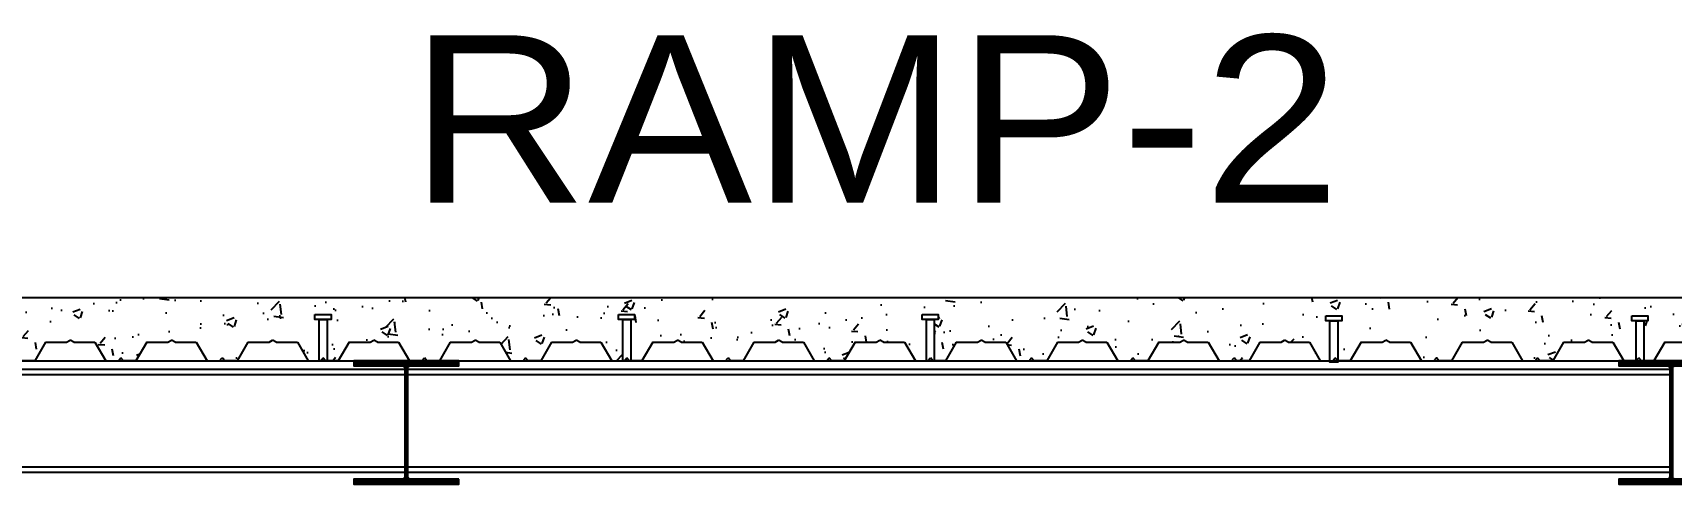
# Model space of a CAD drawing. Header units: millimetres. Extents: x 2148 to 2681, y 758 to 986.
# Drawn here: x 2212.832 to 2214.775, y 855.343 to 855.878 of the extents above; entities that cross this region are included whole.
import ezdxf

# ---------------------------------------------------------------- set-up
doc = ezdxf.new("R2010")
doc.units = ezdxf.units.MM
doc.layers.add('D', color=1, linetype='Continuous')
doc.layers.add('HATCH', color=8, linetype='Continuous')
doc.styles.add('MMTX$0$ESMX$0$X-OPTA1D', font='x-opta1d')
pattern_1 = [(50, (179.72162, -681.11497), (0.0910923345, -0.0079695428), [0.009525, -0.104775]), (355, (179.72162, -681.11497), (-0.017621413, 0.0955283214), [0.00762, -0.08382]), (100.451, (179.72921, -681.11564), (0.0734712508, 0.087558344), [0.008095, -0.089045]), (46.1842, (179.72162, -681.08957), (0.1355395204, -0.021021164), [0.0142875, -0.1571625]), (96.6356, (179.73291, -681.09132), (0.118702117, 0.123712778), [0.0121425, -0.1335675]), (351.184, (179.72162, -681.08957), (0.118702303, 0.123712559), [0.01143, -0.12573]), (21, (179.73432, -681.09592), (0.07580744, -0.0511327593), [0.009525, -0.104775]), (326, (179.73432, -681.09592), (0.0309010142, 0.092093983), [0.00762, -0.08382]), (71.4514, (179.740635, -681.10018), (0.1067082454, 0.040961429), [0.008095, -0.089045]), (37.5, (179.721617, -681.114972), (0.00154430163, 0.04227751944), [0, -0.082804, 0, -0.08509, 0, -0.0841375]), (7.5, (179.721617, -681.114972), (0.03340983126, 0.0500902874), [0, -0.048514, 0, -0.080899, 0, -0.0320675]), (327.5, (179.693296, -681.114972), (0.0677952976, -0.002864372), [0, -0.03175, 0, -0.09906, 0, -0.131445]), (317.5, (179.680596, -681.11497), (0.0740645907, 0.0127132455), [0, -0.041275, 0, -0.065786, 0, -0.093345])]

msp = doc.modelspace()

# ---------------------------------------------------------------- hatches: boundary and pattern name
at = {"layer": 'D'}
h = msp.add_hatch(dxfattribs=at)
h.set_pattern_fill('AR-CONC', color=256, scale=0.0005, style=0)
h.set_pattern_definition(pattern_1)
h.paths.add_polyline_path([(2213.1670638, 855.5441272), (2213.1860707, 855.5441272), (2213.1860707, 855.538074), (2213.1814737, 855.538074), (2213.1814737, 855.4891525), (2213.1947031, 855.4891525), (2213.2075636, 855.5113239), (2213.2325636, 855.5113239), (2213.2368769, 855.5136725), (2213.2411903, 855.5113239), (2213.2661903, 855.5113239), (2213.2790508, 855.4891525), (2213.2939088, 855.4891525), (2213.2968804, 855.4924305), (2213.299852, 855.4891525), (2213.31471, 855.4891525), (2213.3275705, 855.5113239), (2213.3525705, 855.5113239), (2213.3568839, 855.5136725), (2213.3611972, 855.5113239), (2213.3861972, 855.5113239), (2213.3990577, 855.4891525), (2213.4139157, 855.4891525), (2213.4168873, 855.4924305), (2213.4198589, 855.4891525), (2213.4347169, 855.4891525), (2213.4475774, 855.5113239), (2213.4491151, 855.5113239), (2213.4491151, 855.5641525), (2212.0650969, 855.5641525, 0.209109325), (2212.0041986, 855.6377857), (2212.0041986, 855.5056419), (2212.0074944, 855.5113239), (2212.0324944, 855.5113239), (2212.0368078, 855.5136725), (2212.0411211, 855.5113239), (2212.0661211, 855.5113239), (2212.0789816, 855.4891525), (2212.0938396, 855.4891525), (2212.0968112, 855.4924305), (2212.0997828, 855.4891525), (2212.1146408, 855.4891525), (2212.1275013, 855.5113239), (2212.1525013, 855.5113239), (2212.1568147, 855.5136725), (2212.161128, 855.5113239), (2212.186128, 855.5113239), (2212.1989885, 855.4891525), (2212.2138465, 855.4891525), (2212.2168181, 855.4924305), (2212.2197897, 855.4891525), (2212.2346477, 855.4891525), (2212.2475082, 855.5113239), (2212.2725082, 855.5113239), (2212.2768216, 855.5136725), (2212.281135, 855.5113239), (2212.306135, 855.5113239), (2212.3189955, 855.4891525), (2212.3319871, 855.4891525), (2212.3319871, 855.538074), (2212.3270154, 855.538074), (2212.3270154, 855.5441272), (2212.3460222, 855.5441272), (2212.3460222, 855.538074), (2212.3414253, 855.538074), (2212.3414253, 855.4891525), (2212.3546547, 855.4891525), (2212.3675152, 855.5113239), (2212.3925152, 855.5113239), (2212.3968285, 855.5136725), (2212.4011419, 855.5113239), (2212.4261419, 855.5113239), (2212.4390024, 855.4891525), (2212.4538604, 855.4891525), (2212.456832, 855.4924305), (2212.4598036, 855.4891525), (2212.4746616, 855.4891525), (2212.4875221, 855.5113239), (2212.5125221, 855.5113239), (2212.5168354, 855.5136725), (2212.5211488, 855.5113239), (2212.5461488, 855.5113239), (2212.5590093, 855.4891525), (2212.5738673, 855.4891525), (2212.5768389, 855.4924305), (2212.5798105, 855.4891525), (2212.5946685, 855.4891525), (2212.607529, 855.5113239), (2212.632529, 855.5113239), (2212.6368423, 855.5136725), (2212.6411557, 855.5113239), (2212.6661557, 855.5113239), (2212.6790162, 855.4891525), (2212.6920079, 855.4891525), (2212.6920079, 855.538074), (2212.6870362, 855.538074), (2212.6870362, 855.5441272), (2212.706043, 855.5441272), (2212.706043, 855.538074), (2212.7014461, 855.538074), (2212.7014461, 855.4891525), (2212.7146754, 855.4891525), (2212.7275359, 855.5113239), (2212.7525359, 855.5113239), (2212.7568493, 855.5136725), (2212.7611626, 855.5113239), (2212.7861626, 855.5113239), (2212.7990231, 855.4891525), (2212.8138811, 855.4891525), (2212.8168527, 855.4924305), (2212.8198243, 855.4891525), (2212.8346823, 855.4891525), (2212.8475428, 855.5113239), (2212.8725428, 855.5113239), (2212.8768562, 855.5136725), (2212.8811695, 855.5113239), (2212.9061695, 855.5113239), (2212.91903, 855.4891525), (2212.933888, 855.4891525), (2212.9368596, 855.4924305), (2212.9398312, 855.4891525), (2212.9546892, 855.4891525), (2212.9675497, 855.5113239), (2212.9925497, 855.5113239), (2212.9968631, 855.5136725), (2213.0011765, 855.5113239), (2213.0261765, 855.5113239), (2213.039037, 855.4891525), (2213.053895, 855.4891525), (2213.0568666, 855.4924305), (2213.0598382, 855.4891525), (2213.0746962, 855.4891525), (2213.0875567, 855.5113239), (2213.1125567, 855.5113239), (2213.11687, 855.5136725), (2213.1211834, 855.5113239), (2213.1461834, 855.5113239), (2213.1590439, 855.4891525), (2213.1720356, 855.4891525), (2213.1720356, 855.538074), (2213.1670638, 855.538074)])
h = msp.add_hatch(dxfattribs=at)
h.set_pattern_fill('AR-CONC', color=256, scale=0.0005, style=0)
h.set_pattern_definition(pattern_1)
h.paths.add_polyline_path([(2214.827393, 855.5641525), (2213.4491151, 855.5641525), (2213.4491151, 855.5113239), (2213.4725774, 855.5113239), (2213.4768908, 855.5136725), (2213.4812041, 855.5113239), (2213.5062041, 855.5113239), (2213.5190646, 855.4891525), (2213.5320563, 855.4891525), (2213.5320563, 855.538074), (2213.5270846, 855.538074), (2213.5270846, 855.5441272), (2213.5460914, 855.5441272), (2213.5460914, 855.538074), (2213.5414945, 855.538074), (2213.5414945, 855.4891525), (2213.5547238, 855.4891525), (2213.5675843, 855.5113239), (2213.5925843, 855.5113239), (2213.5968977, 855.5136725), (2213.601211, 855.5113239), (2213.626211, 855.5113239), (2213.6390715, 855.4891525), (2213.6539295, 855.4891525), (2213.6569011, 855.4924305), (2213.6598727, 855.4891525), (2213.6747307, 855.4891525), (2213.6875912, 855.5113239), (2213.7125912, 855.5113239), (2213.7169046, 855.5136725), (2213.721218, 855.5113239), (2213.746218, 855.5113239), (2213.7590785, 855.4891525), (2213.7739365, 855.4891525), (2213.7769081, 855.4924305), (2213.7798797, 855.4891525), (2213.7947377, 855.4891525), (2213.8075982, 855.5113239), (2213.8325982, 855.5113239), (2213.8369115, 855.5136725), (2213.8412249, 855.5113239), (2213.8662249, 855.5113239), (2213.8790854, 855.4891525), (2213.8920771, 855.4891525), (2213.8920771, 855.538074), (2213.8871053, 855.538074), (2213.8871053, 855.5441272), (2213.9061122, 855.5441272), (2213.9061122, 855.538074), (2213.9015152, 855.538074), (2213.9015152, 855.4891525), (2213.9147446, 855.4891525), (2213.9276051, 855.5113239), (2213.9526051, 855.5113239), (2213.9569184, 855.5136725), (2213.9612318, 855.5113239), (2213.9862318, 855.5113239), (2213.9990923, 855.4891525), (2214.0139503, 855.4891525), (2214.0169219, 855.4924305), (2214.0198935, 855.4891525), (2214.0347515, 855.4891525), (2214.047612, 855.5113239), (2214.072612, 855.5113239), (2214.0769254, 855.5136725), (2214.0812387, 855.5113239), (2214.1062387, 855.5113239), (2214.1190992, 855.4891525), (2214.1339572, 855.4891525), (2214.1369288, 855.4924305), (2214.1399004, 855.4891525), (2214.1547584, 855.4891525), (2214.1676189, 855.5113239), (2214.1926189, 855.5113239), (2214.1969323, 855.5136725), (2214.2012456, 855.5113239), (2214.2262456, 855.5113239), (2214.2391061, 855.4891525), (2214.2539641, 855.4891525), (2214.2569357, 855.4924305), (2214.2599073, 855.4891525), (2214.2747653, 855.4891525), (2214.2876258, 855.5113239), (2214.3126258, 855.5113239), (2214.3169392, 855.5136725), (2214.3212525, 855.5113239), (2214.3462525, 855.5113239), (2214.359113, 855.4891525), (2214.3706189, 855.4891525), (2214.3706189, 855.536435), (2214.3656472, 855.536435), (2214.3656472, 855.5424882), (2214.384654, 855.5424882), (2214.384654, 855.536435), (2214.3800571, 855.536435), (2214.3800571, 855.4891525), (2214.3947722, 855.4891525), (2214.4076328, 855.5113239), (2214.4326328, 855.5113239), (2214.4369461, 855.5136725), (2214.4412595, 855.5113239), (2214.4662595, 855.5113239), (2214.47912, 855.4891525), (2214.493978, 855.4891525), (2214.4969496, 855.4924305), (2214.4999212, 855.4891525), (2214.5147792, 855.4891525), (2214.5276397, 855.5113239), (2214.5526397, 855.5113239), (2214.556953, 855.5136725), (2214.5612664, 855.5113239), (2214.5862664, 855.5113239), (2214.5991269, 855.4891525), (2214.6139849, 855.4891525), (2214.6169565, 855.4924305), (2214.6199281, 855.4891525), (2214.6347861, 855.4891525), (2214.6476466, 855.5113239), (2214.6726466, 855.5113239), (2214.6769599, 855.5136725), (2214.6812733, 855.5113239), (2214.7062733, 855.5113239), (2214.7191338, 855.4891525), (2214.7336113, 855.4891525), (2214.7336113, 855.536435), (2214.7286396, 855.536435), (2214.7286396, 855.5424882), (2214.7476464, 855.5424882), (2214.7476464, 855.536435), (2214.7430495, 855.536435), (2214.7430495, 855.4891525), (2214.754793, 855.4891525), (2214.7676535, 855.5113239), (2214.7926535, 855.5113239), (2214.7969669, 855.5136725), (2214.8012802, 855.5113239), (2214.827393, 855.5113239)])
at = {"layer": 'HATCH', "ltscale": 0.5, "extrusion": (-2.95994e-09, 2.54479e-10, 1)}
h = msp.add_hatch(dxfattribs=at)
h.set_pattern_fill('ANSI31', color=256, scale=0.006173, style=0)
h.set_pattern_definition([(44.9999999998, (51435.8237426, 2552.13009695), (-0.000545595188539, 0.000545595188543), [])])
edge = h.paths.add_edge_path()
edge.add_line((2213.3378119, 855.3489201), (2213.2795987, 855.3489201))
edge.add_arc((2213.2795987, 855.3513273), 0.0024072, 174.0972671, 269.9999999, ccw=False)
edge.add_line((2213.2772043, 855.3515748), (2213.2772043, 855.4803251))
edge.add_arc((2213.2795987, 855.4805726), 0.0024072, 89.6345545, 185.9027327, ccw=False)
edge.add_line((2213.2796141, 855.4829798), (2213.3378119, 855.4829798))
edge.add_line((2213.3378119, 855.4829798), (2213.3378119, 855.4891525))
edge.add_line((2213.3378119, 855.4891525), (2213.2130597, 855.4891525))
edge.add_line((2213.2130597, 855.4891525), (2213.2130597, 855.4829798))
edge.add_line((2213.2130597, 855.4829798), (2213.2710882, 855.4829798))
edge.add_arc((2213.2711036, 855.4805726), 0.0024072, -4.2920935, 90.3654451, ccw=False)
edge.add_line((2213.273504, 855.4803925), (2213.273504, 855.3515074))
edge.add_arc((2213.2711036, 855.3513273), 0.0024072, -89.9999996, 4.2920936, ccw=False)
edge.add_line((2213.2711036, 855.3489201), (2213.2130597, 855.3489201))
edge.add_line((2213.2130597, 855.3489201), (2213.2130597, 855.3427474))
edge.add_line((2213.2130597, 855.3427474), (2213.3378119, 855.3427474))
edge.add_line((2213.3378119, 855.3427474), (2213.3378119, 855.3489201))
h = msp.add_hatch(dxfattribs=at)
h.set_pattern_fill('ANSI31', color=256, scale=0.006173, style=0)
h.set_pattern_definition([(44.9999999998, (51437.3237655, 2552.13009695), (-0.000545595188539, 0.000545595188543), [])])
edge = h.paths.add_edge_path()
edge.add_line((2214.8378349, 855.3489201), (2214.7796217, 855.3489201))
edge.add_arc((2214.7796217, 855.3513273), 0.0024072, 174.0972671, 269.9999999, ccw=False)
edge.add_line((2214.7772272, 855.3515748), (2214.7772272, 855.4803251))
edge.add_arc((2214.7796217, 855.4805726), 0.0024072, 89.6345545, 185.9027327, ccw=False)
edge.add_line((2214.779637, 855.4829798), (2214.8378349, 855.4829798))
edge.add_line((2214.8378349, 855.4829798), (2214.8378349, 855.4891525))
edge.add_line((2214.8378349, 855.4891525), (2214.7130826, 855.4891525))
edge.add_line((2214.7130826, 855.4891525), (2214.7130826, 855.4829798))
edge.add_line((2214.7130826, 855.4829798), (2214.7711111, 855.4829798))
edge.add_arc((2214.7711265, 855.4805726), 0.0024072, -4.2920935, 90.3654451, ccw=False)
edge.add_line((2214.7735269, 855.4803925), (2214.7735269, 855.3515074))
edge.add_arc((2214.7711265, 855.3513273), 0.0024072, -89.9999996, 4.2920936, ccw=False)
edge.add_line((2214.7711265, 855.3489201), (2214.7130826, 855.3489201))
edge.add_line((2214.7130826, 855.3489201), (2214.7130826, 855.3427474))
edge.add_line((2214.7130826, 855.3427474), (2214.8378349, 855.3427474))
edge.add_line((2214.8378349, 855.3427474), (2214.8378349, 855.3489201))

# ---------------------------------------------------------------- linework, layer by layer
at = {"layer": 'D', "ltscale": 0.5}
msp.add_line((2212.145298, 855.5641525, 0), (2215.8953883, 855.5641525, 0), dxfattribs=at)
at = {"layer": 'D', "color": 3, "ltscale": 0.5}
for p, q in [((2211.9470241, 855.4891525, 0), (2216.1040443, 855.4891525, 0)), ((2211.9470241, 855.4791525, 0), (2213.273504, 855.4791525, 0)), ((2213.2772043, 855.4791525, 0), (2214.7735269, 855.4791525, 0))]:
    msp.add_line(p, q, dxfattribs=at)
at = {"layer": 'D'}
for p, q in [((2211.6040443, 855.4791525, -0.0000001), (2213.273504, 855.4791525, 0)), ((2211.9470241, 855.4729798, -0.0000001), (2213.273504, 855.4729798, 0)), ((2213.2772043, 855.4791525, 0), (2214.7735269, 855.4791525, 0)), ((2213.2772043, 855.4729798, 0), (2214.7735269, 855.4729798, 0)), ((2211.7783993, 855.3633209, 0), (2213.273504, 855.3633209, 0)), ((2211.7783993, 855.3571482, 0), (2213.273504, 855.3571482, 0)), ((2213.2772043, 855.3633209, 0), (2214.7735269, 855.3633209, 0)), ((2213.2772043, 855.3571482, 0), (2214.7735269, 855.3571482, 0))]:
    msp.add_line(p, q, dxfattribs=at)
at = {"layer": 'D', "color": 3, "ltscale": 0.5, "extrusion": (-2.95994e-09, 2.54479e-10, 1), "elevation": -0.0000063}
for points in [[(2213.3378119, 855.3489201), (2213.2795987, 855.3489201, -0.444720244), (2213.2772043, 855.3515748), (2213.2772043, 855.4803251, -0.446631522), (2213.2796141, 855.4829798), (2213.3378119, 855.4829798), (2213.3378119, 855.4891525), (2213.2130597, 855.4891525), (2213.2130597, 855.4829798), (2213.2710882, 855.4829798, -0.438228127), (2213.273504, 855.4803925), (2213.273504, 855.3515074, -0.436328672), (2213.2711036, 855.3489201), (2213.2130597, 855.3489201), (2213.2130597, 855.3427474), (2213.3378119, 855.3427474)], [(2214.8378349, 855.3489201), (2214.7796217, 855.3489201, -0.444720244), (2214.7772272, 855.3515748), (2214.7772272, 855.4803251, -0.446631522), (2214.779637, 855.4829798), (2214.8378349, 855.4829798), (2214.8378349, 855.4891525), (2214.7130826, 855.4891525), (2214.7130826, 855.4829798), (2214.7711111, 855.4829798, -0.438228127), (2214.7735269, 855.4803925), (2214.7735269, 855.3515074, -0.436328672), (2214.7711265, 855.3489201), (2214.7130826, 855.3489201), (2214.7130826, 855.3427474), (2214.8378349, 855.3427474)]]:
    msp.add_lwpolyline(points, format="xyb", close=True, dxfattribs=at)
at = {"layer": 'HATCH', "ltscale": 0.5}
for p, q in [((2212.8475428, 855.5113239, -0.0000001), (2212.8346823, 855.4891525, 0)), ((2212.8475428, 855.5113239, -0.0000001), (2212.8725428, 855.5113239, -0.0000001)), ((2212.8725428, 855.5113239, -0.0000001), (2212.8768562, 855.5136725, -0.0000003)), ((2212.8811695, 855.5113239, -0.0000001), (2212.8768562, 855.5136725, -0.0000003)), ((2212.8811695, 855.5113239, -0.0000001), (2212.9061695, 855.5113239, -0.0000001)), ((2212.9061695, 855.5113239, -0.0000001), (2212.91903, 855.4891525, 0)), ((2212.9675497, 855.5113239, -0.0000001), (2212.9546892, 855.4891525, 0)), ((2212.9675497, 855.5113239, -0.0000001), (2212.9925497, 855.5113239, -0.0000001)), ((2212.9925497, 855.5113239, -0.0000001), (2212.9968631, 855.5136725, -0.0000003)), ((2213.0011765, 855.5113239, -0.0000001), (2212.9968631, 855.5136725, -0.0000003)), ((2213.0011765, 855.5113239, -0.0000001), (2213.0261765, 855.5113239, -0.0000001)), ((2213.0261765, 855.5113239, -0.0000001), (2213.039037, 855.4891525, 0)), ((2213.0875567, 855.5113239, -0.0000001), (2213.0746962, 855.4891525, 0)), ((2213.0875567, 855.5113239, -0.0000001), (2213.1125567, 855.5113239, -0.0000001)), ((2213.1125567, 855.5113239, -0.0000001), (2213.11687, 855.5136725, -0.0000003)), ((2213.1211834, 855.5113239, -0.0000001), (2213.11687, 855.5136725, -0.0000003)), ((2213.1211834, 855.5113239, -0.0000001), (2213.1461834, 855.5113239, -0.0000001)), ((2213.1461834, 855.5113239, -0.0000001), (2213.1590439, 855.4891525, 0)), ((2213.2075636, 855.5113239, -0.0000001), (2213.1947031, 855.4891525, 0)), ((2213.2075636, 855.5113239, -0.0000001), (2213.2325636, 855.5113239, -0.0000001)), ((2213.2325636, 855.5113239, -0.0000001), (2213.2368769, 855.5136725, -0.0000003)), ((2213.2411903, 855.5113239, -0.0000001), (2213.2368769, 855.5136725, -0.0000003)), ((2213.2411903, 855.5113239, -0.0000001), (2213.2661903, 855.5113239, -0.0000001)), ((2213.2661903, 855.5113239, -0.0000001), (2213.2790508, 855.4891525, 0)), ((2213.3275705, 855.5113239, -0.0000001), (2213.31471, 855.4891525, 0)), ((2213.3275705, 855.5113239, -0.0000001), (2213.3525705, 855.5113239, -0.0000001)), ((2213.3525705, 855.5113239, -0.0000001), (2213.3568839, 855.5136725, -0.0000003)), ((2213.3611972, 855.5113239, -0.0000001), (2213.3568839, 855.5136725, -0.0000003)), ((2213.3611972, 855.5113239, -0.0000001), (2213.3861972, 855.5113239, -0.0000001)), ((2213.3861972, 855.5113239, -0.0000001), (2213.3990577, 855.4891525, 0)), ((2213.4475774, 855.5113239, -0.0000001), (2213.4347169, 855.4891525, 0)), ((2213.4475774, 855.5113239, -0.0000001), (2213.4725774, 855.5113239, -0.0000001)), ((2213.4725774, 855.5113239, -0.0000001), (2213.4768908, 855.5136725, -0.0000003)), ((2213.4812041, 855.5113239, -0.0000001), (2213.4768908, 855.5136725, -0.0000003)), ((2213.4812041, 855.5113239, -0.0000001), (2213.5062041, 855.5113239, -0.0000001)), ((2213.5062041, 855.5113239, -0.0000001), (2213.5190646, 855.4891525, 0)), ((2213.5675843, 855.5113239, -0.0000001), (2213.5547238, 855.4891525, 0)), ((2213.5675843, 855.5113239, -0.0000001), (2213.5925843, 855.5113239, -0.0000001)), ((2213.5925843, 855.5113239, -0.0000001), (2213.5968977, 855.5136725, -0.0000003)), ((2213.601211, 855.5113239, -0.0000001), (2213.5968977, 855.5136725, -0.0000003)), ((2213.601211, 855.5113239, -0.0000001), (2213.626211, 855.5113239, -0.0000001)), ((2213.626211, 855.5113239, -0.0000001), (2213.6390715, 855.4891525, 0)), ((2213.6875912, 855.5113239, -0.0000001), (2213.6747307, 855.4891525, 0)), ((2213.6875912, 855.5113239, -0.0000001), (2213.7125912, 855.5113239, -0.0000001)), ((2213.7125912, 855.5113239, -0.0000001), (2213.7169046, 855.5136725, -0.0000003)), ((2213.721218, 855.5113239, -0.0000001), (2213.7169046, 855.5136725, -0.0000003)), ((2213.721218, 855.5113239, -0.0000001), (2213.746218, 855.5113239, -0.0000001)), ((2213.746218, 855.5113239, -0.0000001), (2213.7590785, 855.4891525, 0)), ((2213.8075982, 855.5113239, -0.0000001), (2213.7947377, 855.4891525, 0)), ((2213.8075982, 855.5113239, -0.0000001), (2213.8325982, 855.5113239, -0.0000001)), ((2213.8325982, 855.5113239, -0.0000001), (2213.8369115, 855.5136725, -0.0000003)), ((2213.8412249, 855.5113239, -0.0000001), (2213.8369115, 855.5136725, -0.0000003)), ((2213.8412249, 855.5113239, -0.0000001), (2213.8662249, 855.5113239, -0.0000001)), ((2213.8662249, 855.5113239, -0.0000001), (2213.8790854, 855.4891525, 0)), ((2213.9276051, 855.5113239, -0.0000001), (2213.9147446, 855.4891525, 0)), ((2213.9276051, 855.5113239, -0.0000001), (2213.9526051, 855.5113239, -0.0000001)), ((2213.9526051, 855.5113239, -0.0000001), (2213.9569184, 855.5136725, -0.0000003)), ((2213.9612318, 855.5113239, -0.0000001), (2213.9569184, 855.5136725, -0.0000003)), ((2213.9612318, 855.5113239, -0.0000001), (2213.9862318, 855.5113239, -0.0000001)), ((2213.9862318, 855.5113239, -0.0000001), (2213.9990923, 855.4891525, 0)), ((2214.047612, 855.5113239, -0.0000001), (2214.0347515, 855.4891525, 0)), ((2214.047612, 855.5113239, -0.0000001), (2214.072612, 855.5113239, -0.0000001)), ((2214.072612, 855.5113239, -0.0000001), (2214.0769254, 855.5136725, -0.0000003)), ((2214.0812387, 855.5113239, -0.0000001), (2214.0769254, 855.5136725, -0.0000003)), ((2214.0812387, 855.5113239, -0.0000001), (2214.1062387, 855.5113239, -0.0000001)), ((2214.1062387, 855.5113239, -0.0000001), (2214.1190992, 855.4891525, 0)), ((2214.1676189, 855.5113239, -0.0000001), (2214.1547584, 855.4891525, 0)), ((2214.1676189, 855.5113239, -0.0000001), (2214.1926189, 855.5113239, -0.0000001)), ((2214.1926189, 855.5113239, -0.0000001), (2214.1969323, 855.5136725, -0.0000003)), ((2214.2012456, 855.5113239, -0.0000001), (2214.1969323, 855.5136725, -0.0000003)), ((2214.2012456, 855.5113239, -0.0000001), (2214.2262456, 855.5113239, -0.0000001)), ((2214.2262456, 855.5113239, -0.0000001), (2214.2391061, 855.4891525, 0)), ((2214.2876258, 855.5113239, -0.0000001), (2214.2747653, 855.4891525, 0)), ((2214.2876258, 855.5113239, -0.0000001), (2214.3126258, 855.5113239, -0.0000001)), ((2214.3126258, 855.5113239, -0.0000001), (2214.3169392, 855.5136725, -0.0000003)), ((2214.3212525, 855.5113239, -0.0000001), (2214.3169392, 855.5136725, -0.0000003)), ((2214.3212525, 855.5113239, -0.0000001), (2214.3462525, 855.5113239, -0.0000001)), ((2214.3462525, 855.5113239, -0.0000001), (2214.359113, 855.4891525, 0)), ((2214.4076328, 855.5113239, -0.0000001), (2214.3947722, 855.4891525, 0)), ((2214.4076328, 855.5113239, -0.0000001), (2214.4326328, 855.5113239, -0.0000001)), ((2214.4326328, 855.5113239, -0.0000001), (2214.4369461, 855.5136725, -0.0000003)), ((2214.4412595, 855.5113239, -0.0000001), (2214.4369461, 855.5136725, -0.0000003)), ((2214.4412595, 855.5113239, -0.0000001), (2214.4662595, 855.5113239, -0.0000001)), ((2214.4662595, 855.5113239, -0.0000001), (2214.47912, 855.4891525, 0)), ((2214.5276397, 855.5113239, -0.0000001), (2214.5147792, 855.4891525, 0)), ((2214.5276397, 855.5113239, -0.0000001), (2214.5526397, 855.5113239, -0.0000001)), ((2214.5526397, 855.5113239, -0.0000001), (2214.556953, 855.5136725, -0.0000003)), ((2214.5612664, 855.5113239, -0.0000001), (2214.556953, 855.5136725, -0.0000003)), ((2214.5612664, 855.5113239, -0.0000001), (2214.5862664, 855.5113239, -0.0000001)), ((2214.5862664, 855.5113239, -0.0000001), (2214.5991269, 855.4891525, 0)), ((2214.6476466, 855.5113239, -0.0000001), (2214.6347861, 855.4891525, 0)), ((2214.6476466, 855.5113239, -0.0000001), (2214.6726466, 855.5113239, -0.0000001)), ((2214.6726466, 855.5113239, -0.0000001), (2214.6769599, 855.5136725, -0.0000003)), ((2214.6812733, 855.5113239, -0.0000001), (2214.6769599, 855.5136725, -0.0000003)), ((2214.6812733, 855.5113239, -0.0000001), (2214.7062733, 855.5113239, -0.0000001)), ((2214.7062733, 855.5113239, -0.0000001), (2214.7191338, 855.4891525, 0)), ((2214.7676535, 855.5113239, -0.0000001), (2214.754793, 855.4891525, 0)), ((2214.7676535, 855.5113239, -0.0000001), (2214.7926535, 855.5113239, -0.0000001)), ((2212.8346823, 855.4891525, 0), (2212.8198243, 855.4891525, 0)), ((2212.91903, 855.4891525, 0), (2212.933888, 855.4891525, 0)), ((2212.933888, 855.4891525, 0), (2212.9368596, 855.4924305, -0.0000003)), ((2212.9398312, 855.4891525, 0), (2212.9368596, 855.4924305, -0.0000003)), ((2212.9546892, 855.4891525, 0), (2212.9398312, 855.4891525, 0)), ((2213.039037, 855.4891525, 0), (2213.053895, 855.4891525, 0)), ((2213.053895, 855.4891525, 0), (2213.0568666, 855.4924305, -0.0000003)), ((2213.0598382, 855.4891525, 0), (2213.0568666, 855.4924305, -0.0000003)), ((2213.0746962, 855.4891525, 0), (2213.0598382, 855.4891525, 0)), ((2213.1590439, 855.4891525, 0), (2213.1739019, 855.4891525, 0)), ((2213.1739019, 855.4891525, 0), (2213.1768735, 855.4924305, -0.0000003)), ((2213.1798451, 855.4891525, 0), (2213.1768735, 855.4924305, -0.0000003)), ((2213.1947031, 855.4891525, 0), (2213.1798451, 855.4891525, 0)), ((2213.2790508, 855.4891525, 0), (2213.2939088, 855.4891525, 0)), ((2213.2939088, 855.4891525, 0), (2213.2968804, 855.4924305, -0.0000003)), ((2213.299852, 855.4891525, 0), (2213.2968804, 855.4924305, -0.0000003)), ((2213.31471, 855.4891525, 0), (2213.299852, 855.4891525, 0)), ((2213.3990577, 855.4891525, 0), (2213.4139157, 855.4891525, 0)), ((2213.4139157, 855.4891525, 0), (2213.4168873, 855.4924305, -0.0000003)), ((2213.4198589, 855.4891525, 0), (2213.4168873, 855.4924305, -0.0000003)), ((2213.4347169, 855.4891525, 0), (2213.4198589, 855.4891525, 0)), ((2213.5190646, 855.4891525, 0), (2213.5339226, 855.4891525, 0)), ((2213.5339226, 855.4891525, 0), (2213.5368942, 855.4924305, -0.0000003)), ((2213.5398658, 855.4891525, 0), (2213.5368942, 855.4924305, -0.0000003)), ((2213.5547238, 855.4891525, 0), (2213.5398658, 855.4891525, 0)), ((2213.6390715, 855.4891525, 0), (2213.6539295, 855.4891525, 0)), ((2213.6539295, 855.4891525, 0), (2213.6569011, 855.4924305, -0.0000003)), ((2213.6598727, 855.4891525, 0), (2213.6569011, 855.4924305, -0.0000003)), ((2213.6747307, 855.4891525, 0), (2213.6598727, 855.4891525, 0)), ((2213.7590785, 855.4891525, 0), (2213.7739365, 855.4891525, 0)), ((2213.7739365, 855.4891525, 0), (2213.7769081, 855.4924305, -0.0000003)), ((2213.7798797, 855.4891525, 0), (2213.7769081, 855.4924305, -0.0000003)), ((2213.7947377, 855.4891525, 0), (2213.7798797, 855.4891525, 0)), ((2213.8790854, 855.4891525, 0), (2213.8939434, 855.4891525, 0)), ((2213.8939434, 855.4891525, 0), (2213.896915, 855.4924305, -0.0000003)), ((2213.8998866, 855.4891525, 0), (2213.896915, 855.4924305, -0.0000003)), ((2213.9147446, 855.4891525, 0), (2213.8998866, 855.4891525, 0)), ((2213.9990923, 855.4891525, 0), (2214.0139503, 855.4891525, 0)), ((2214.0139503, 855.4891525, 0), (2214.0169219, 855.4924305, -0.0000003)), ((2214.0198935, 855.4891525, 0), (2214.0169219, 855.4924305, -0.0000003)), ((2214.0347515, 855.4891525, 0), (2214.0198935, 855.4891525, 0)), ((2214.1190992, 855.4891525, 0), (2214.1339572, 855.4891525, 0)), ((2214.1339572, 855.4891525, 0), (2214.1369288, 855.4924305, -0.0000003)), ((2214.1399004, 855.4891525, 0), (2214.1369288, 855.4924305, -0.0000003)), ((2214.1547584, 855.4891525, 0), (2214.1399004, 855.4891525, 0)), ((2214.2391061, 855.4891525, 0), (2214.2539641, 855.4891525, 0)), ((2214.2539641, 855.4891525, 0), (2214.2569357, 855.4924305, -0.0000003)), ((2214.2599073, 855.4891525, 0), (2214.2569357, 855.4924305, -0.0000003)), ((2214.2747653, 855.4891525, 0), (2214.2599073, 855.4891525, 0)), ((2214.359113, 855.4891525, 0), (2214.373971, 855.4891525, 0)), ((2214.373971, 855.4891525, 0), (2214.3769426, 855.4924305, -0.0000003)), ((2214.3799142, 855.4891525, 0), (2214.3769426, 855.4924305, -0.0000003)), ((2214.3947722, 855.4891525, 0), (2214.3799142, 855.4891525, 0)), ((2214.47912, 855.4891525, 0), (2214.493978, 855.4891525, 0)), ((2214.493978, 855.4891525, 0), (2214.4969496, 855.4924305, -0.0000003)), ((2214.4999212, 855.4891525, 0), (2214.4969496, 855.4924305, -0.0000003)), ((2214.5147792, 855.4891525, 0), (2214.4999212, 855.4891525, 0)), ((2214.5991269, 855.4891525, 0), (2214.6139849, 855.4891525, 0)), ((2214.6139849, 855.4891525, 0), (2214.6169565, 855.4924305, -0.0000003)), ((2214.6199281, 855.4891525, 0), (2214.6169565, 855.4924305, -0.0000003)), ((2214.6347861, 855.4891525, 0), (2214.6199281, 855.4891525, 0)), ((2214.7191338, 855.4891525, 0), (2214.7339918, 855.4891525, 0)), ((2214.7339918, 855.4891525, 0), (2214.7369634, 855.4924305, -0.0000003)), ((2214.739935, 855.4891525, 0), (2214.7369634, 855.4924305, -0.0000003)), ((2214.754793, 855.4891525, 0), (2214.739935, 855.4891525, 0))]:
    msp.add_line(p, q, dxfattribs=at)
for points, elevation in [([(2213.1670638, 855.5441272), (2213.1860707, 855.5441272), (2213.1860707, 855.538074), (2213.1670638, 855.538074)], 0), ([(2213.1720356, 855.538074), (2213.1814737, 855.538074), (2213.1814737, 855.4891525), (2213.1720356, 855.4891525)], 0), ([(2213.5270846, 855.5441272), (2213.5460914, 855.5441272), (2213.5460914, 855.538074), (2213.5270846, 855.538074)], 0), ([(2213.5320563, 855.538074), (2213.5414945, 855.538074), (2213.5414945, 855.4891525), (2213.5320563, 855.4891525)], 0), ([(2213.8871053, 855.5441272), (2213.9061122, 855.5441272), (2213.9061122, 855.538074), (2213.8871053, 855.538074)], 0), ([(2213.8920771, 855.538074), (2213.9015152, 855.538074), (2213.9015152, 855.4891525), (2213.8920771, 855.4891525)], 0), ([(2214.3656472, 855.5424882), (2214.384654, 855.5424882), (2214.384654, 855.536435), (2214.3656472, 855.536435)], 0.0000001), ([(2214.3706189, 855.536435), (2214.3800571, 855.536435), (2214.3800571, 855.4875135), (2214.3706189, 855.4875135)], 0.0000001), ([(2214.7286396, 855.5424882), (2214.7476464, 855.5424882), (2214.7476464, 855.536435), (2214.7286396, 855.536435)], 0.0000001), ([(2214.7336113, 855.536435), (2214.7430495, 855.536435), (2214.7430495, 855.4875135), (2214.7336113, 855.4875135)], 0.0000001)]:
    msp.add_lwpolyline(points, close=True, dxfattribs=dict(at, elevation=elevation))

# ---------------------------------------------------------------- texts
at = {"color": 2, "style": 'MMTX$0$ESMX$0$X-OPTA1D', "text_generation_flag": 6, "width": 1.1}
msp.add_text('RAMP-2', height=0.19845, rotation=180, dxfattribs=at).set_placement((2213.2799702, 855.6764984, -0.0000001))

doc.saveas('drawing.dxf')
